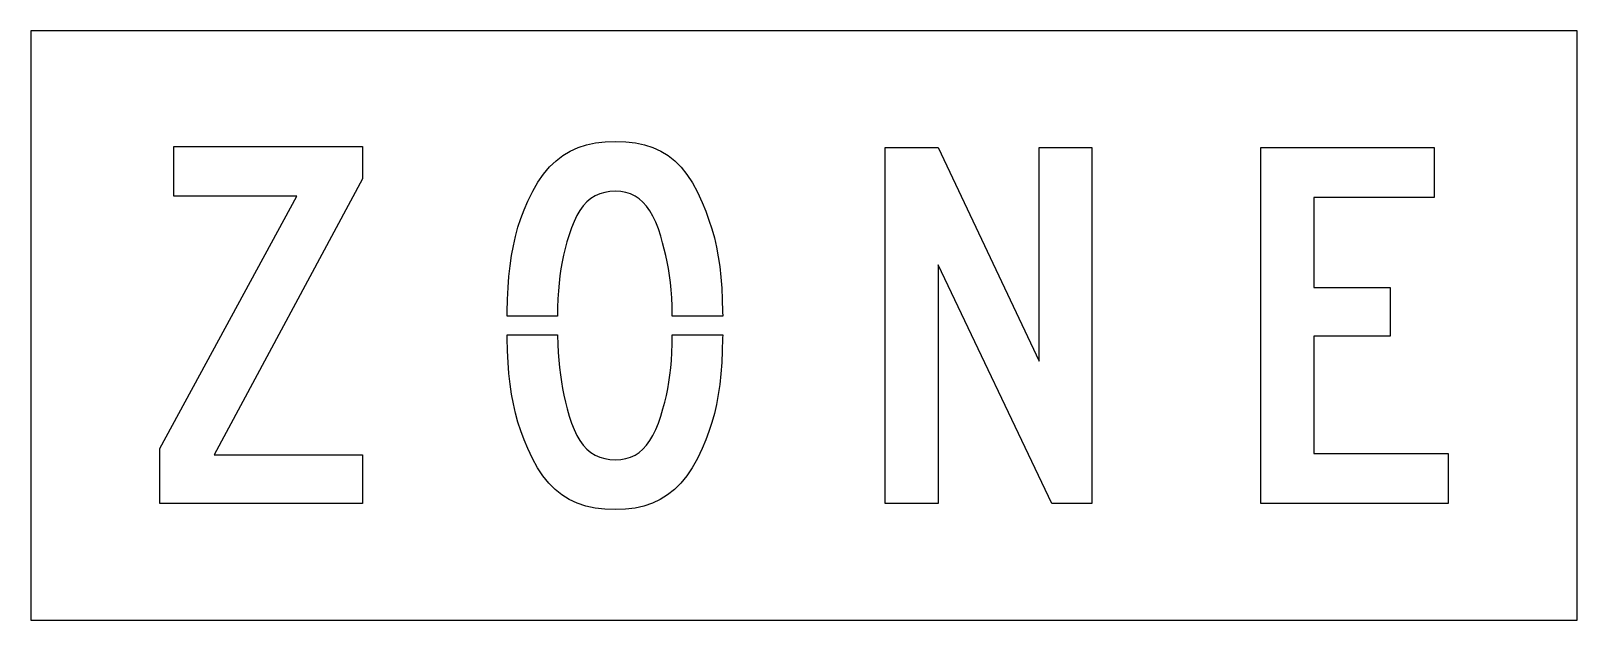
# Model space of a CAD drawing. Extents: x 0 to 42, y 0 to 16.
import ezdxf

# ---------------------------------------------------------------- set-up
doc = ezdxf.new("R2010")
doc.units = 0
doc.layers.add('CUT', color=7, linetype='Continuous')
doc.layers.add('OUTSIDE', color=1, linetype='Continuous')

msp = doc.modelspace()

# ---------------------------------------------------------------- linework, layer by layer
at = {"layer": 'CUT'}
for points in [[(3.886, 11.5092), (3.886, 12.8647), (9.009, 12.8647), (9.009, 11.9836), (4.974, 4.4908), (9.009, 4.4908), (9.009, 3.1691), (3.5, 3.1691), (3.5, 4.6609), (7.22, 11.5092)], [(17.3893, 8.9652), (17.3703, 9.1671), (17.3463, 9.3604), (17.3173, 9.5449), (17.2843, 9.7246), (17.2473, 9.9005), (17.2053, 10.0734), (17.1593, 10.2473), (17.1093, 10.4242), (17.0443, 10.6261), (16.9743, 10.8087), (16.8973, 10.972), (16.8143, 11.1169), (16.7243, 11.2435), (16.6263, 11.3517), (16.5223, 11.4425), (16.4103, 11.5159), (16.2903, 11.5729), (16.1623, 11.6126), (16.0253, 11.6367), (15.8813, 11.6444), (15.7283, 11.6367), (15.5853, 11.6126), (15.4513, 11.5729), (15.3273, 11.5179), (15.2113, 11.4454), (15.1043, 11.3565), (15.0053, 11.2502), (14.9143, 11.1275), (14.8303, 10.9865), (14.7523, 10.828), (14.6823, 10.6522), (14.6173, 10.458), (14.5603, 10.2734), (14.5093, 10.0908), (14.4653, 9.9092), (14.4263, 9.7256), (14.3943, 9.5391), (14.3673, 9.3478), (14.3463, 9.1488), (14.3293, 8.9411), (14.3173, 8.7227), (14.3083, 8.4908), (14.3034, 8.251), (12.9353, 8.251), (12.9363, 8.372), (12.9463, 8.7082), (12.9623, 9.028), (12.9853, 9.3314), (13.0173, 9.6213), (13.0563, 9.8986), (13.1043, 10.1643), (13.1623, 10.4203), (13.2293, 10.6676), (13.3073, 10.9082), (13.3953, 11.143), (13.4953, 11.3729), (13.6303, 11.6473), (13.7743, 11.8937), (13.9273, 12.114), (14.0903, 12.3072), (14.2643, 12.4754), (14.4513, 12.6193), (14.6513, 12.7382), (14.8643, 12.8348), (15.0933, 12.9082), (15.3383, 12.9604), (15.6013, 12.9903), (15.8813, 13), (16.1613, 12.9903), (16.4233, 12.9594), (16.6673, 12.9072), (16.8963, 12.8338), (17.1083, 12.7362), (17.3063, 12.6145), (17.4903, 12.4686), (17.6613, 12.2976), (17.8203, 12.0995), (17.9673, 11.8744), (18.1043, 11.6213), (18.2323, 11.3391), (18.3313, 11.1024), (18.4193, 10.8647), (18.4973, 10.6251), (18.5643, 10.3797), (18.6223, 10.1285), (18.6703, 9.8686), (18.7103, 9.5981), (18.7413, 9.315), (18.7643, 9.0174), (18.7813, 8.7034), (18.7903, 8.37), (18.7913, 8.251), (17.4226, 8.251), (17.4223, 8.2783), (17.4163, 8.5227), (17.4053, 8.7507)], [(24.6467, 3.1691), (23.2087, 3.1691), (23.2087, 12.8309), (24.6467, 12.8309), (27.3837, 7.0338), (27.3837, 12.8309), (28.8227, 12.8309), (28.8227, 3.1691), (27.7347, 3.1691), (24.6467, 9.6444)], [(38.114, 12.8309), (38.114, 11.4744), (34.851, 11.4744), (34.851, 9.0338), (36.921, 9.0338), (36.921, 7.7121), (34.851, 7.7121), (34.851, 4.5256), (38.5, 4.5256), (38.5, 3.1691), (33.413, 3.1691), (33.413, 12.8309)], [(18.6703, 6.1227), (18.6223, 5.8589), (18.5643, 5.6058), (18.4973, 5.3614), (18.4193, 5.1237), (18.3313, 4.8908), (18.2323, 4.6609), (18.1043, 4.3855), (17.9653, 4.1372), (17.8153, 3.915), (17.6533, 3.7179), (17.4793, 3.5459), (17.2933, 3.3981), (17.0933, 3.2744), (16.8803, 3.1739), (16.6533, 3.0966), (16.4113, 3.0425), (16.1533, 3.0106), (15.8813, 3), (15.5923, 3.0106), (15.3243, 3.0425), (15.0743, 3.0966), (14.8413, 3.1739), (14.6253, 3.2744), (14.4253, 3.3981), (14.2393, 3.5459), (14.0663, 3.7179), (13.9073, 3.915), (13.7593, 4.1372), (13.6223, 4.3855), (13.4953, 4.6609), (13.3953, 4.8976), (13.3073, 5.1353), (13.2293, 5.3758), (13.1623, 5.6213), (13.1043, 5.8734), (13.0563, 6.1353), (13.0173, 6.4087), (12.9853, 6.6947), (12.9623, 6.9971), (12.9463, 7.3159), (12.9363, 7.656), (12.9356, 7.749), (14.3042, 7.749), (14.3043, 7.7295), (14.3103, 7.4918), (14.3213, 7.2676), (14.3373, 7.056), (14.3573, 6.8551), (14.3813, 6.6609), (14.4093, 6.4725), (14.4423, 6.2879), (14.4793, 6.1043), (14.5213, 5.9208), (14.5673, 5.7343), (14.6173, 5.542), (14.6823, 5.3478), (14.7523, 5.172), (14.8303, 5.0135), (14.9143, 4.8725), (15.0053, 4.7498), (15.1043, 4.6435), (15.2113, 4.5546), (15.3273, 4.4821), (15.4513, 4.4271), (15.5853, 4.3874), (15.7283, 4.3633), (15.8813, 4.3556), (16.0253, 4.3633), (16.1623, 4.3874), (16.2903, 4.4271), (16.4103, 4.4821), (16.5223, 4.5546), (16.6263, 4.6435), (16.7243, 4.7498), (16.8143, 4.8725), (16.8973, 5.0135), (16.9743, 5.172), (17.0443, 5.3478), (17.1093, 5.542), (17.1673, 5.7333), (17.2173, 5.9188), (17.2623, 6.1005), (17.3003, 6.2821), (17.3323, 6.4647), (17.3593, 6.6522), (17.3803, 6.8473), (17.3973, 7.0512), (17.4103, 7.2676), (17.4183, 7.4995), (17.4233, 7.7478), (17.4233, 7.749), (18.7911, 7.749), (18.7903, 7.6551), (18.7813, 7.314), (18.7643, 6.9923), (18.7413, 6.687), (18.7103, 6.3981)]]:
    msp.add_lwpolyline(points, close=True, dxfattribs=at)
at = {"layer": 'OUTSIDE'}
msp.add_lwpolyline([(0, 0), (42, 0), (42, 16), (0, 16)], close=True, dxfattribs=at)

doc.saveas('drawing.dxf')
